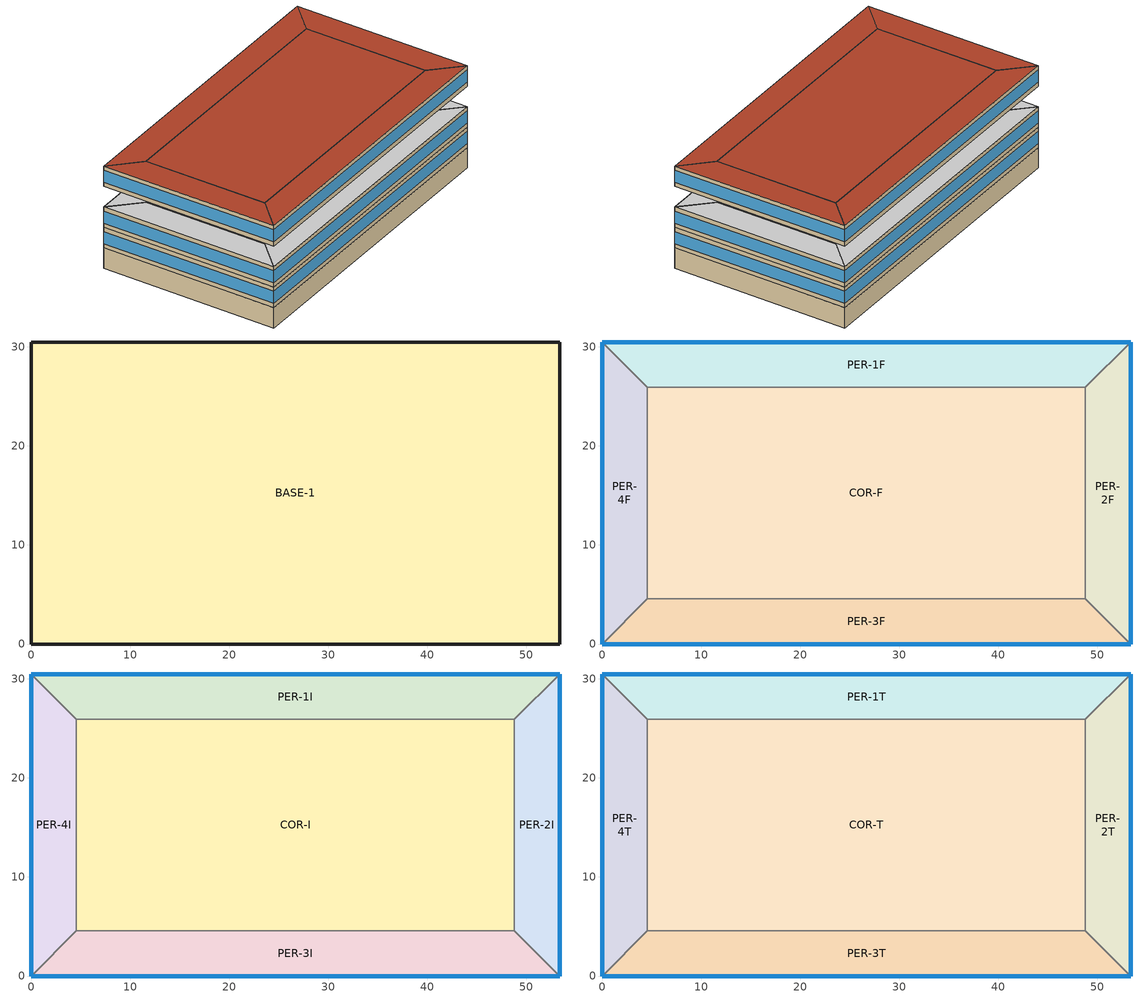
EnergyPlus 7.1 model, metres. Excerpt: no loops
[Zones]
BASE-1
 floor ground (SLAB-1): 53.34,30.48 53.34,0 0,0 0,30.48 z-3.66
 wall ground (SLAB-1): 53.34,30.48 0,30.48 0,0 53.34,0 53.34,30.48 z-3.66:0
PER-1F
 floor to BASE-1 (FLOOR-1): 4.57,25.91 0,30.48 53.34,30.48 48.77,25.91 z0
 wall outside (WALL-10): 53.34,30.48 0,30.48 z0:3.66
 wall to PER-4F (INTWALL-1): 0,30.48 4.57,25.91 z0:3.66
 wall to COR-F (INTWALL-1): 4.57,25.91 48.77,25.91 z0:3.66
 wall to PER-2F (INTWALL-1): 48.77,25.91 53.34,30.48 z0:3.66
 window (WINDOW_N_4_10): 53.34,30.48 0,30.48 z0.73:2.93
 ceiling adiabatic (CEILING-1): 48.77,25.91 53.34,30.48 0,30.48 4.57,25.91 z3.66
PER-2F
 floor to BASE-1 (FLOOR-1): 48.77,25.91 53.34,30.48 53.34,0 48.77,4.57 z0
 wall outside (WALL-10): 53.34,0 53.34,30.48 z0:3.66
 wall to COR-F (INTWALL-1): 48.77,25.91 48.77,4.57 z0:3.66
 wall to PER-3F (INTWALL-1): 48.77,4.57 53.34,0 z0:3.66
 window (WINDOW_NN_4_10): 53.34,0 53.34,30.48 z0.73:2.93
 ceiling adiabatic (CEILING-1): 48.77,4.57 53.34,0 53.34,30.48 48.77,25.91 z3.66
PER-3F
 floor to BASE-1 (FLOOR-1): 48.77,4.57 53.34,0 0,0 4.57,4.57 z0
 wall outside (WALL-10): 0,0 53.34,0 z0:3.66
 wall to COR-F (INTWALL-1): 48.77,4.57 4.57,4.57 z0:3.66
 wall to PER-4F (INTWALL-1): 4.57,4.57 0,0 z0:3.66
 window (WINDOW_NN_4_10): 0,0 53.34,0 z0.73:2.93
 ceiling adiabatic (CEILING-1): 4.57,4.57 0,0 53.34,0 48.77,4.57 z3.66
PER-4F
 floor to BASE-1 (FLOOR-1): 4.57,4.57 0,0 0,30.48 4.57,25.91 z0
 wall outside (WALL-10): 0,30.48 0,0 z0:3.66
 wall to COR-F (INTWALL-1): 4.57,4.57 4.57,25.91 z0:3.66
 window (WINDOW_NN_4_10): 0,30.48 0,0 z0.73:2.93
 ceiling adiabatic (CEILING-1): 4.57,25.91 0,30.48 0,0 4.57,4.57 z3.66
COR-F
 floor to BASE-1 (FLOOR-1): 48.77,25.91 48.77,4.57 4.57,4.57 4.57,25.91 z0
 ceiling adiabatic (CEILING-1): 4.57,25.91 4.57,4.57 48.77,4.57 48.77,25.91 z3.66
PER-1I
 floor adiabatic (FLOOR-1): 4.57,25.91 0,30.48 53.34,30.48 48.77,25.91 z3.66
 wall outside (WALL-10): 53.34,30.48 0,30.48 z3.66:7.32
 wall to PER-4I (INTWALL-1): 0,30.48 4.57,25.91 z3.66:7.32
 wall to COR-I (INTWALL-1): 4.57,25.91 48.77,25.91 z3.66:7.32
 wall to PER-2I (INTWALL-1): 48.77,25.91 53.34,30.48 z3.66:7.32
 window (WINDOW_N_4_10): 53.34,30.48 0,30.48 z4.39:6.58
 ceiling adiabatic (CEILING-1): 48.77,25.91 53.34,30.48 0,30.48 4.57,25.91 z7.32
PER-2I
 floor adiabatic (FLOOR-1): 48.77,25.91 53.34,30.48 53.34,0 48.77,4.57 z3.66
 wall outside (WALL-10): 53.34,0 53.34,30.48 z3.66:7.32
 wall to COR-I (INTWALL-1): 48.77,25.91 48.77,4.57 z3.66:7.32
 wall to PER-3I (INTWALL-1): 48.77,4.57 53.34,0 z3.66:7.32
 window (WINDOW_NN_4_10): 53.34,0 53.34,30.48 z4.39:6.58
 ceiling adiabatic (CEILING-1): 48.77,4.57 53.34,0 53.34,30.48 48.77,25.91 z7.32
PER-3I
 floor adiabatic (FLOOR-1): 48.77,4.57 53.34,0 0,0 4.57,4.57 z3.66
 wall outside (WALL-10): 0,0 53.34,0 z3.66:7.32
 wall to COR-I (INTWALL-1): 48.77,4.57 4.57,4.57 z3.66:7.32
 wall to PER-4I (INTWALL-1): 4.57,4.57 0,0 z3.66:7.32
 window (WINDOW_NN_4_10): 0,0 53.34,0 z4.39:6.58
 ceiling adiabatic (CEILING-1): 4.57,4.57 0,0 53.34,0 48.77,4.57 z7.32
PER-4I
 floor adiabatic (FLOOR-1): 4.57,4.57 0,0 0,30.48 4.57,25.91 z3.66
 wall outside (WALL-10): 0,30.48 0,0 z3.66:7.32
 wall to COR-I (INTWALL-1): 4.57,4.57 4.57,25.91 z3.66:7.32
 window (WINDOW_NN_4_10): 0,30.48 0,0 z4.39:6.58
 ceiling adiabatic (CEILING-1): 4.57,25.91 0,30.48 0,0 4.57,4.57 z7.32
COR-I
 floor adiabatic (FLOOR-1): 48.77,25.91 48.77,4.57 4.57,4.57 4.57,25.91 z3.66
 ceiling adiabatic (CEILING-1): 4.57,25.91 4.57,4.57 48.77,4.57 48.77,25.91 z7.32
PER-1T
 floor adiabatic (FLOOR-1): 4.57,25.91 0,30.48 53.34,30.48 48.77,25.91 z10.97
 wall outside (WALL-10): 53.34,30.48 0,30.48 z10.97:14.63
 wall to PER-4T (INTWALL-1): 0,30.48 4.57,25.91 z10.97:14.63
 wall to COR-T (INTWALL-1): 4.57,25.91 48.77,25.91 z10.97:14.63
 wall to PER-2T (INTWALL-1): 48.77,25.91 53.34,30.48 z10.97:14.63
 window (WINDOW_N_4_10): 53.34,30.48 0,30.48 z11.71:13.9
 roof outside (ROOF-10): 48.77,25.91 53.34,30.48 0,30.48 4.57,25.91 z14.63
PER-2T
 floor adiabatic (FLOOR-1): 48.77,25.91 53.34,30.48 53.34,0 48.77,4.57 z10.97
 wall outside (WALL-10): 53.34,0 53.34,30.48 z10.97:14.63
 wall to COR-T (INTWALL-1): 48.77,25.91 48.77,4.57 z10.97:14.63
 wall to PER-3T (INTWALL-1): 48.77,4.57 53.34,0 z10.97:14.63
 window (WINDOW_NN_4_10): 53.34,0 53.34,30.48 z11.71:13.9
 roof outside (ROOF-10): 48.77,4.57 53.34,0 53.34,30.48 48.77,25.91 z14.63
PER-3T
 floor adiabatic (FLOOR-1): 48.77,4.57 53.34,0 0,0 4.57,4.57 z10.97
 wall outside (WALL-10): 0,0 53.34,0 z10.97:14.63
 wall to COR-T (INTWALL-1): 48.77,4.57 4.57,4.57 z10.97:14.63
 wall to PER-4T (INTWALL-1): 4.57,4.57 0,0 z10.97:14.63
 window (WINDOW_NN_4_10): 0,0 53.34,0 z11.71:13.9
 roof outside (ROOF-10): 4.57,4.57 0,0 53.34,0 48.77,4.57 z14.63
PER-4T
 floor adiabatic (FLOOR-1): 4.57,4.57 0,0 0,30.48 4.57,25.91 z10.97
 wall outside (WALL-10): 0,30.48 0,0 z10.97:14.63
 wall to COR-T (INTWALL-1): 4.57,4.57 4.57,25.91 z10.97:14.63
 window (WINDOW_NN_4_10): 0,30.48 0,0 z11.71:13.9
 roof outside (ROOF-10): 4.57,25.91 0,30.48 0,0 4.57,4.57 z14.63
COR-T
 floor adiabatic (FLOOR-1): 48.77,25.91 48.77,4.57 4.57,4.57 4.57,25.91 z10.97
 roof outside (ROOF-10): 4.57,25.91 4.57,4.57 48.77,4.57 48.77,25.91 z14.63
[Building]
Building: North Axis {deg}=0; Terrain=City; Loads Convergence Tolerance Value=0.04; Temperature Convergence Tolerance Value {deltaC}=0.4; Solar Distribution=FullInteriorAndExterior; Maximum Number of Warmup Days=25; Minimum Number of Warmup Days=6
[SizingPeriod:DesignDay] Day of Month=21; Humidity Condition Type=Wetbulb; Barometric Pressure {Pa}=95816; Solar Model Indicator=ASHRAEClearSky
Name | Month | Day Type | Maximum Dry-Bulb Temperature {C} | Daily Dry-Bulb Temperature Range {C} | Dry-Bulb Temperature Range Modifier Type | Wetbulb at Maximum Dry-Bulb {C} | Wind Speed {m/s} design conditions vs. traditional 6.71 m/s (15 mph) | Wind Direction {Degrees; N=0, S=180} | Rain {Yes/No} | Snow on ground {Yes/No} | Daylight Savings Time Indicator | Clearness {0.0 to 1.1} | Daily Dry-Bulb Temperature Range {deltaC} | Wetbulb or DewPoint at Maximum Dry-Bulb {C} | Wind Speed {m/s} | Wind Direction {deg} | Rain Indicator | Snow Indicator | Daylight Saving Time Indicator | Sky Clearness
Climate Zone 10 Ann Htg 99.6% Condns DB | 12 | WinterDesignDay | 1.2 | 0 | DefaultMultipliers | 1.2 | 0.9 | 300 | No | No | No | 0
CZ_10_DDY | 8 | SummerDesignDay | 38.1 |  |  |  |  |  |  |  |  |  | 16.6 | 19.9 | 4.2 | 300 | No | No | No | 1
[Site:Location]
Location=Climate_Zone_10_CA_USA_CTZRV2; Latitude {deg}=33.88; Longitude {deg}=-117.27; Time Zone {hr}=-8; Elevation {m}=469
[Site:GroundTemperature:BuildingSurface]
20.03, 20.03, 20.13, 20.3, 20.43, 20.52, 20.62, 20.77, 20.78, 20.55, 20.44, 20.2
[Material] Thermal Absorptance=0.9
Name | Roughness | Thickness {m} | Conductivity {W/m-K} | Density {kg/m3} | Specific Heat {J/kg-K} | Solar Absorptance | Visible Absorptance
Roof Membrane | VeryRough | 0.0095 | 0.16 | 1121.29 | 1460 | 0.7 | 0.7
Roof Insulation | MediumRough | 0.12988 | 0.049 | 265 | 836.8 | 0.7 | 0.7
Metal Decking | MediumSmooth | 0.0015 | 45.006 | 7680 | 418.4 | 0.7 | 0.3
GP01 1/2 GYPSUM | Smooth | 0.0127 | 0.16 | 800 | 1090 | 0.7 | 0.5
Wall Insulation [2] | MediumRough | 0.11018 | 0.045 | 265 | 836.8 | 0.7 | 0.7
1/2IN Gypsum | Smooth | 0.0127 | 0.16 | 784.9 | 830 | 0.92 | 0.92
Std Wood 6inch | MediumSmooth | 0.15 | 0.12 | 540 | 1210 | 0.7 | 0.7
Std MAT-CC05 4  MW CONCRETE | Rough | 0.1 | 0.858 | 1968 | 836.8 | 0.7 | 0.2
[Material:NoMass] Thermal Absorptance=0.9; Solar Absorptance=0.7
Name | Roughness | Thermal Resistance {m2-K/W} | Visible Absorptance
MAT-SHEATH | Rough | 0.3626 | 0.7
Std CP02 CARPET PAD | VeryRough | 0.21648 | 0.8
[WindowMaterial:Gas]
AIR 13MM: Gas Type=Air; Thickness {m}=0.0127
[WindowMaterial:Glazing]
CLEAR 6MM: SpectralAverage, , .006, .775, .071, .071, .881, .08, .08, 0, .84, .84, .9
GREY 6MM: SpectralAverage, , .006, .455, .053, .053, .431, .052, .052, 0, .84, .84, .9
BRZR 6MM: SpectralAverage, 0.006, 0.278, 0.276, 0.095, 0.21, 0.348, 0.117, 0, 0.84, 0.84, 0.9
[Construction]
InteriorFurnishings: Std Wood 6inch
[CONSTRUCTION]
WALL-10: MAT-SHEATH, Wall Insulation [2], 1/2IN Gypsum
ROOF-10: Roof Membrane, Roof Insulation, Metal Decking
FLOOR-1; CEILING-1: Std MAT-CC05 4  MW CONCRETE, Std CP02 CARPET PAD
SLAB-1: Std MAT-CC05 4  MW CONCRETE
INTWALL-1: GP01 1/2 GYPSUM, GP01 1/2 GYPSUM
WINDOW_NN_4_10: BRZR 6MM, AIR 13MM, CLEAR 6MM
WINDOW_N_4_10: GREY 6MM, AIR 13MM, CLEAR 6MM
[Zone] Type=1; Ceiling Height {m}=3.658
Name | Multiplier | Volume {m3}
PER-1T; PER-3T; PER-1F; PER-3F | 1 | 815.525
PER-2T; PER-4T; PER-2F; PER-4F | 1 | 433.248
COR-T; COR-F | 1 | 3448.992
PER-1I; PER-3I | 2 | 815.525
PER-2I; PER-4I | 2 | 433.248
COR-I | 2 | 3448.992
BASE-1 | 1 | 5946.538
[InternalMass] Construction=InteriorFurnishings
Name | Zone | Surface area {m2}
Internal-P1T | PER-1T | 223
Internal-P2T | PER-2T | 118.5
Internal-P3T | PER-3T | 223
Internal-P4T | PER-4T | 118.5
Internal-C1T | COR-T | 943
Internal-P1F | PER-1F | 223
Internal-P1I | PER-1I | 223
Internal-P2F | PER-2F | 118.5
Internal-P2I | PER-2I | 118.5
Internal-P3F | PER-3F | 223
Internal-P3I | PER-3I | 223
Internal-P4F | PER-4F | 118.5
Internal-P4I | PER-4I | 118.5
Internal-C1F | COR-F | 943
Internal-C1I | COR-I | 943
[People] Number of People Schedule=OCC-SCHED; Number of People calculation method=people; Fraction Radiant=0.3; Sensible Heat Fraction=AUTOCALCULATE; Activity Level Schedule=ACTIVITY_SCH; Carbon Dioxide Generation Rate {m3/s-W}=3.82E-8; Enable ASHRAE 55 Comfort Warnings=No; Mean Radiant Temperature Calculation Type=ZoneAveraged; Work Efficiency Schedule=WORK_EFF_SCH; Clothing Insulation Schedule=CLOTHING_SCH; Air Velocity Schedule=AIR_VELO_SCH; Thermal Comfort Model 1 Type=FANGER
Name | Zone | Number of People
PER-1F people 1 | PER-1F | 8
PER-2F people 1 | PER-2F | 4.3
PER-3F people 1 | PER-3F | 8
PER-4F people 1 | PER-4F | 4.3
COR-F people 1 | COR-F | 33.9
PER-1T people 1 | PER-1T | 8
PER-2T people 1 | PER-2T | 4.3
PER-3T people 1 | PER-3T | 8
PER-4T people 1 | PER-4T | 4.3
COR-T people 1 | COR-T | 33.9
PER-1I people 1 | PER-1I | 8
PER-2I people 1 | PER-2I | 4.3
PER-3I people 1 | PER-3I | 8
PER-4I people 1 | PER-4I | 4.3
COR-I people 1 | COR-I | 33.9
[Lights] Schedule=LIT-SCHED; Design Level Calculation Method=LightingLevel; Return Air Fraction=0; Fraction Radiant=0.7; Fraction Visible=0.2; Fraction Replaceable=1; Return Air Fraction Calculated from Plenum Temperature=No
Name | Zone | Lighting Level {W}
PER-1F Lights 1 | PER-1F | 3839.497
PER-2F Lights 1 | PER-2F | 2039.733
PER-3F Lights 1 | PER-3F | 3839.497
PER-4F Lights 1 | PER-4F | 2039.733
COR-F Lights 1 | COR-F | 16237.9
PER-1T Lights 1 | PER-1T | 3839.497
PER-2T Lights 1 | PER-2T | 2039.733
PER-3T Lights 1 | PER-3T | 3839.497
PER-4T Lights 1 | PER-4T | 2039.733
COR-T Lights 1 | COR-T | 16237.9
PER-1I Lights 1 | PER-1I | 3839.497
PER-2I Lights 1 | PER-2I | 2039.733
PER-3I Lights 1 | PER-3I | 3839.497
PER-4I Lights 1 | PER-4I | 2039.733
COR-I Lights 1 | COR-I | 16237.9
[ElectricEquipment] Schedule=EQP-SCHED; Design Level Calculation Method=EquipmentLevel; Fraction Latent=0; Fraction Radiant=0.5; Fraction Lost=0
Name | Zone | Design Level {W}
PER-1F ElecEq 1 | PER-1F | 3360.12
PER-2F ElecEq 1 | PER-2F | 1785.06
PER-3F ElecEq 1 | PER-3F | 3360.12
PER-4F ElecEq 1 | PER-4F | 1785.06
COR-F ElecEq 1 | COR-F | 14210.5
PER-1T ElecEq 1 | PER-1T | 3360.12
PER-2T ElecEq 1 | PER-2T | 1785.06
PER-3T ElecEq 1 | PER-3T | 3360.12
PER-4T ElecEq 1 | PER-4T | 1785.06
COR-T ElecEq 1 | COR-T | 14210.5
PER-1I ElecEq 1 | PER-1I | 3360.12
PER-2I ElecEq 1 | PER-2I | 1785.06
PER-3I ElecEq 1 | PER-3I | 3360.12
PER-4I ElecEq 1 | PER-4I | 1785.06
COR-I ElecEq 1 | COR-I | 14210.5
[ZoneInfiltration:DesignFlowRate] Schedule=INF-SCHED; Design Flow Rate Calculation Method=Flow/ExteriorArea; Flow per Exterior Surface Area {m3/s-m2}=0.000302; Constant Term Coefficient=1; Temperature Term Coefficient=0; Velocity Term Coefficient=0; Velocity Squared Term Coefficient=0
Name | Zone
PER-1T Infil 1 | PER-1T
PER-2T Infil 1 | PER-2T
PER-3T Infil 1 | PER-3T
PER-4T Infil 1 | PER-4T
PER-1F Infil 1 | PER-1F
PER-2F Infil 1 | PER-2F
PER-3F Infil 1 | PER-3F
PER-4F Infil 1 | PER-4F
PER-1I Infil 1 | PER-1I
PER-2I Infil 1 | PER-2I
PER-3I Infil 1 | PER-3I
PER-4I Infil 1 | PER-4I
[AvailabilityManager:Scheduled]
VAV Sys 1 Avail: Schedule=FanAvailSched
[SetpointManager:Scheduled]
Supply Air Temp Manager 1: Control Variable=Temperature; Schedule=Seasonal Reset Supply Air Temp Sch; Setpoint Node or NodeList=Supply Air Temp Nodes 1
[Schedule:Day:Hourly]
FAN-SCHED-1-1: Any Number, 0, 0, 0, 0, 1, 1, 1, 1, 1, 1, 1, 1, 1, 1, 1, 1, 1, 1, 0, 0, 0, 0, 0, 0
CPP-FAN-SCHED-1-1: 0, 0, 0, 0, 1, 1, 1, 1, 1, 1, 1, 1, 1, 1, 1, 1, 1, 1, 0, 0, 0, 0, 0, 0
FAN-SCHED-1-2: 0, 0, 0, 0, 0, 0, 0, 0, 0, 0, 0, 0, 0, 0, 0, 0, 0, 0, 0, 0, 0, 0, 0, 0
OCCDAY-2: 0, 0, 0, 0, 0, 0, 0, 0.07, 0.13, 0.2, 0.2, 0.1, 0, 0, 0, 0, 0, 0, 0, 0, 0, 0, 0, 0
LITDAY-1; CPP-LITDAY-1: 0.32, 0.32, 0.32, 0.31, 0.31, 0.38, 0.45, 0.56, 0.64, 0.7, 0.73, 0.76, 0.82, 0.87, 0.9, 0.92, 0.91, 0.8, 0.51, 0.45, 0.44, 0.43, 0.4, 0.34
LITDAY-2; EQPDAY-2: 0.31, 0.31, 0.31, 0.31, 0.31, 0.31, 0.31, 0.31, 0.31, 0.31, 0.31, 0.31, 0.31, 0.31, 0.31, 0.31, 0.31, 0.31, 0.31, 0.31, 0.31, 0.31, 0.31, 0.31
INFIL-1; CPP-INFIL-1: 0, 1, 1, 1, 1, 0, 0, 0, 0, 0, 0, 0, 0, 0, 0, 0, 0, 0, 0, 1, 1, 1, 1, 1
INFIL-2: 0, 1, 1, 1, 1, 1, 1, 1, 1, 1, 1, 1, 1, 1, 1, 1, 1, 1, 1, 1, 1, 1, 1, 1
EQPDAY-1; CPP-EQPDAY-1: 0.32, 0.32, 0.32, 0.31, 0.31, 0.38, 0.45, 0.56, 0.64, 0.7, 0.74, 0.82, 0.87, 0.9, 0.89, 0.92, 0.9, 0.8, 0.51, 0.45, 0.44, 0.43, 0.4, 0.34
OCCDAY-1; CPP-OCCDAY-1: 0, 0, 0, 0, 0, 0, 0.1, 0.2, 0.95, 0.95, 0.95, 0.95, 0.5, 0.95, 0.95, 0.95, 0.95, 0.3, 0.3, 0.1, 0.05, 0.05, 0.05, 0.05
Summer Supply Air Temp Day Sch: 12.7778, 12.7778, 12.7778, 12.7778, 12.7778, 12.7778, 12.7778, 12.7778, 12.7778, 12.7778, 12.7778, 12.7778, 12.7778, 12.7778, 12.7778, 12.7778, 12.7778, 12.7778, 12.7778, 12.7778, 12.7778, 12.7778, 12.7778, 12.7778
Winter Supply Air Temp Day Sch: 17, 17, 17, 17, 17, 17, 17, 17, 17, 17, 17, 17, 17, 17, 17, 17, 17, 17, 17, 17, 17, 17, 17, 17
[Schedule:Week:Daily]
OCC-SCHED-1: OCCDAY-2, OCCDAY-1, OCCDAY-1, OCCDAY-1, OCCDAY-1, OCCDAY-1, OCCDAY-2, OCCDAY-2, OCCDAY-1, OCCDAY-2, CPP-OCCDAY-1, OCCDAY-1
LIT-SCHED-1: LITDAY-2, LITDAY-1, LITDAY-1, LITDAY-1, LITDAY-1, LITDAY-1, LITDAY-2, LITDAY-2, LITDAY-1, LITDAY-2, CPP-LITDAY-1, LITDAY-1
INF-SCHED-1: INFIL-2, INFIL-1, INFIL-1, INFIL-1, INFIL-1, INFIL-1, INFIL-2, INFIL-2, INFIL-1, INFIL-2, CPP-INFIL-1, INFIL-1
FAN-SCHED-1: FAN-SCHED-1-2, FAN-SCHED-1-1, FAN-SCHED-1-1, FAN-SCHED-1-1, FAN-SCHED-1-1, FAN-SCHED-1-1, FAN-SCHED-1-2, FAN-SCHED-1-2, FAN-SCHED-1-1, FAN-SCHED-1-1, CPP-FAN-SCHED-1-1, FAN-SCHED-1-1
EQP-SCHED-1: EQPDAY-2, EQPDAY-1, EQPDAY-1, EQPDAY-1, EQPDAY-1, EQPDAY-1, EQPDAY-2, EQPDAY-2, EQPDAY-1, EQPDAY-2, CPP-EQPDAY-1, EQPDAY-1
Summer Supply Air Temp Week Sch: Summer Supply Air Temp Day Sch, Summer Supply Air Temp Day Sch, Summer Supply Air Temp Day Sch, Summer Supply Air Temp Day Sch, Summer Supply Air Temp Day Sch, Summer Supply Air Temp Day Sch, Summer Supply Air Temp Day Sch, Summer Supply Air Temp Day Sch, Summer Supply Air Temp Day Sch, Summer Supply Air Temp Day Sch, Summer Supply Air Temp Day Sch, Summer Supply Air Temp Day Sch
Winter Supply Air Temp Week Sch: Winter Supply Air Temp Day Sch, Winter Supply Air Temp Day Sch, Winter Supply Air Temp Day Sch, Winter Supply Air Temp Day Sch, Winter Supply Air Temp Day Sch, Winter Supply Air Temp Day Sch, Winter Supply Air Temp Day Sch, Winter Supply Air Temp Day Sch, Winter Supply Air Temp Day Sch, Winter Supply Air Temp Day Sch, Winter Supply Air Temp Day Sch, Winter Supply Air Temp Day Sch
[Schedule:Year]
OCC-SCHED: OCC-SCHED-1, 1, 1, 12, 31
LIT-SCHED: LIT-SCHED-1, 1, 1, 12, 31
EQP-SCHED: EQP-SCHED-1, 1, 1, 12, 31
INF-SCHED: INF-SCHED-1, 1, 1, 12, 31
FanAvailSched: FAN-SCHED-1, 1, 1, 12, 31
Seasonal Reset Supply Air Temp Sch: Winter Supply Air Temp Week Sch, 1, 1, 3, 31, Summer Supply Air Temp Week Sch, 4, 1, 9, 30, Winter Supply Air Temp Week Sch, 10, 1, 12, 31
[Schedule:Compact]
ACTIVITY_SCH: Through: 12/31, For: AllDays, Until: 24:00, 120
WORK_EFF_SCH: Through: 12/31, For: AllDays, Until: 24:00, 0
AIR_VELO_SCH: Through: 12/31, For: AllDays, Until: 24:00, 0.2
CLOTHING_SCH: Through: 04/30, For: AllDays, Until: 24:00, 1, Through: 09/30, For: AllDays, Until: 24:00, 0.5, Through: 12/31, For: AllDays, Until: 24:00, 1
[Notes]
Climate Zone CA_USA Annual Cooling (DB=>MWB) 1%
